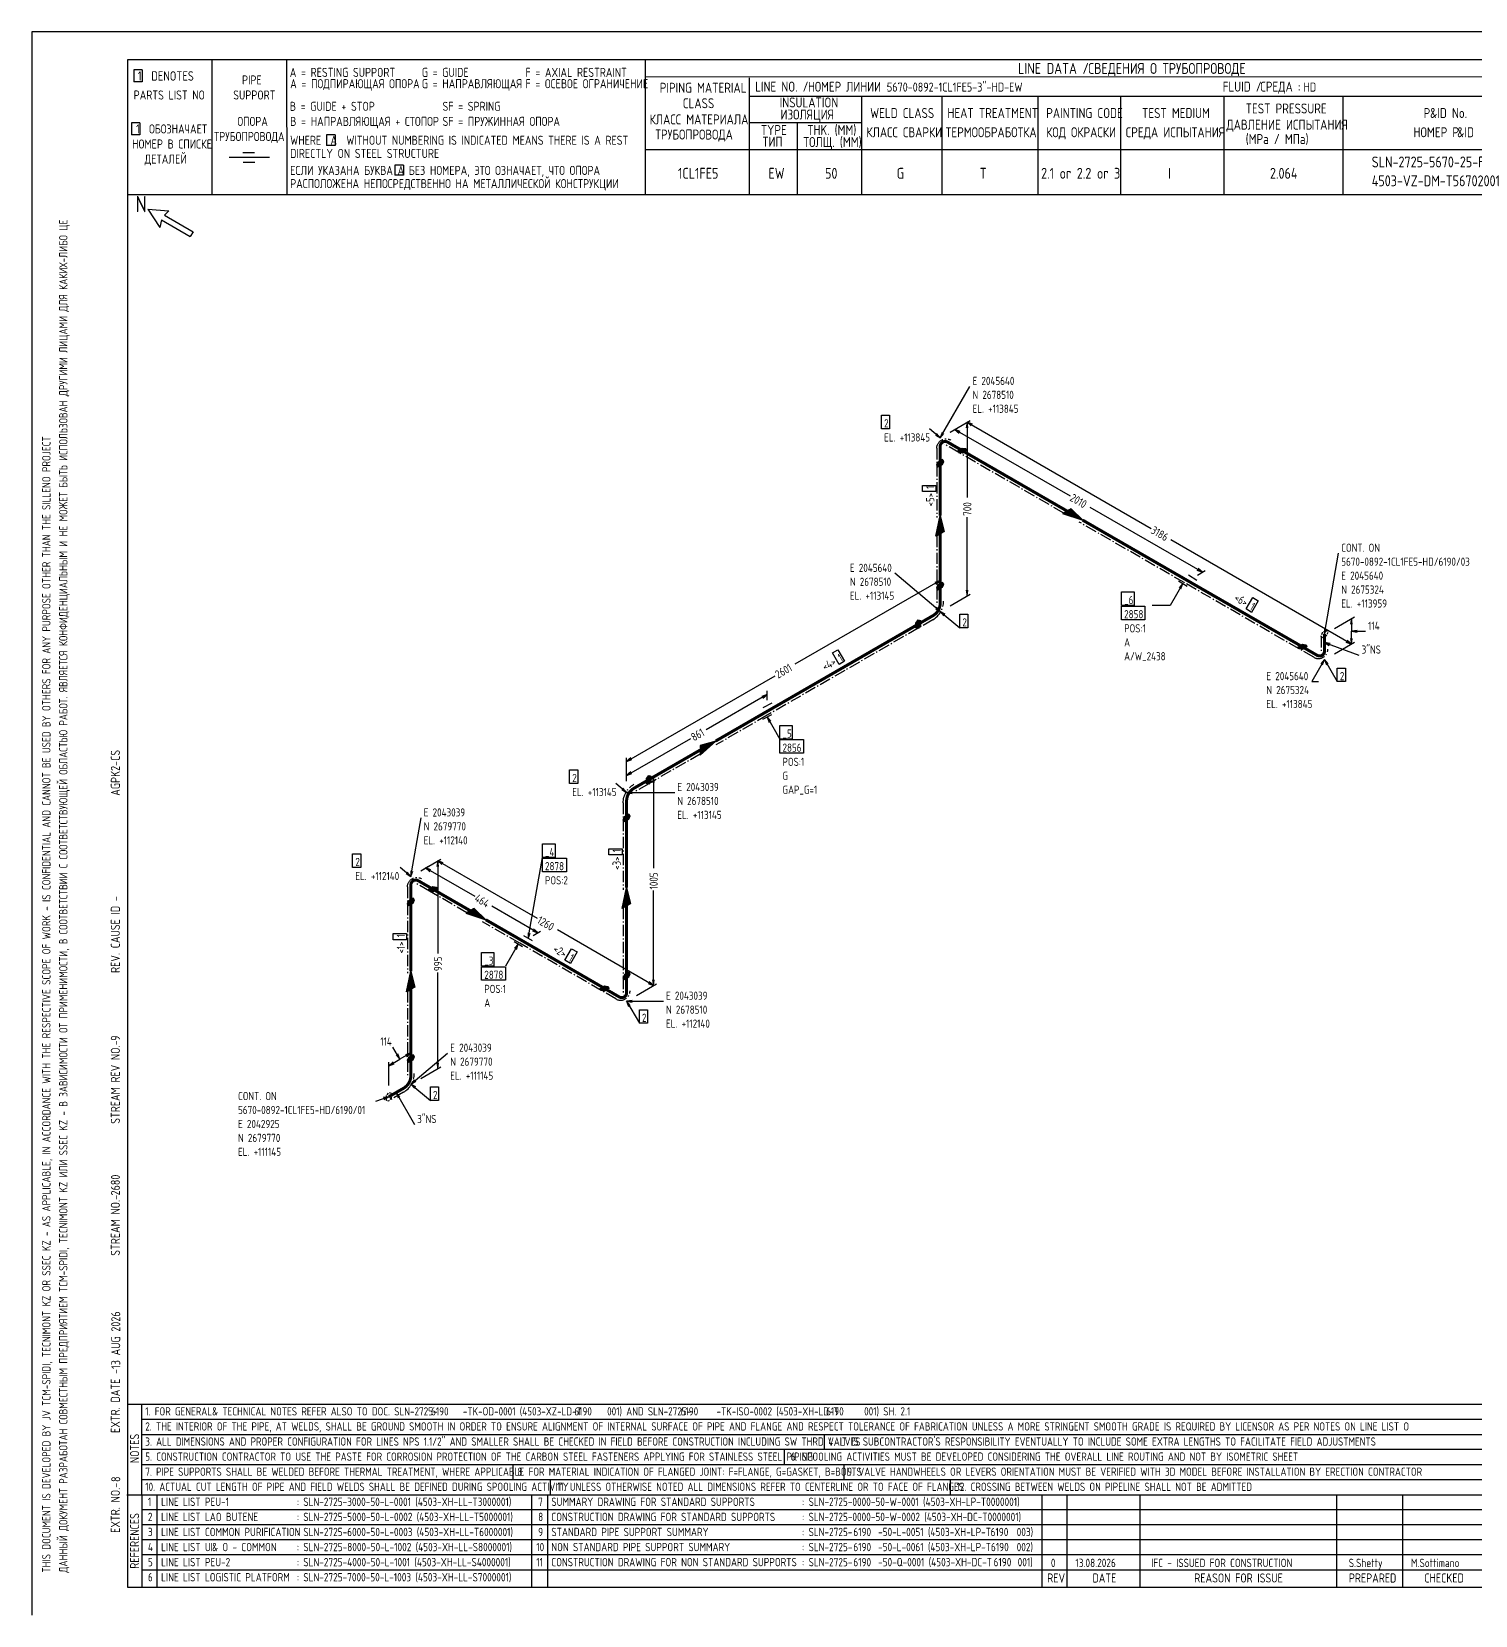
# Model space of a CAD drawing. Extents: x -1005 to 594, y -998 to 420.
# Drawn here: x 0 to 382.9, y 0 to 420 of the extents above; entities that cross this region are included whole.
import ezdxf

# ---------------------------------------------------------------- set-up
doc = ezdxf.new("R2010")
doc.units = 0
doc.linetypes.add('GT100', pattern=[0.8, 0.533333, -0.266667])
doc.linetypes.add('GT111', pattern=[4.5, 3, -0.6, 0.3, -0.6])
doc.styles.add('TTFN17', font='GOST type A')

msp = doc.modelspace()

# ---------------------------------------------------------------- linework, layer by layer
at = {"layer": 'GT_1', "flags": 128}
for points in [[(0, 420), (0, 0)], [(594, 420), (0, 420)], [(589.1, 412.5), (25.4, 412.5)], [(25.4, 412.5), (25.4, 7.5)], [(47.8, 412.5), (47.8, 376.7)], [(67.6, 412.5), (67.7, 376.7)], [(162.7, 412.5), (162.7, 376.7)], [(29.3, 409.9), (27.1, 409.9)], [(27.1, 409.9), (27.1, 406.7)], [(29.3, 409.9), (29.3, 406.7)], [(589.1, 408), (162.7, 407.9)], [(190.3, 407.8), (190.3, 376.7)], [(29.3, 406.7), (27.1, 406.7)], [(190.3, 402.9), (402.7, 402.9)], [(220.1, 402.9), (220.1, 376.7)], [(241.4, 402.9), (241.4, 376.8)], [(266.9, 402.9), (266.9, 376.7)], [(288.8, 402.9), (288.8, 376.7)], [(316.2, 402.9), (316.2, 376.7)], [(347.8, 402.9), (347.8, 376.8)], [(28.7, 395.8), (26.5, 395.8)], [(26.5, 395.8), (26.5, 392.6)], [(28.7, 395.8), (28.7, 392.6)], [(219.9, 395.8), (190.3, 395.8)], [(203, 395.8), (203, 376.7)], [(28.7, 392.6), (26.5, 392.6)], [(80.5, 392.6), (78.2, 392.6)], [(78.2, 392.6), (78.2, 389.8)], [(80.5, 392.6), (80.5, 389.8)], [(63.1, 386.6), (52.4, 386.6)], [(59.1, 387.9), (56, 387.9)], [(80.5, 389.8), (78.2, 389.8)], [(230.2, 388.7), (162.7, 388.7)], [(402.7, 388.7), (226.9, 388.7)], [(59.2, 385.3), (56.1, 385.3)], [(98.6, 384.6), (96.3, 384.6)], [(96.3, 384.6), (96.3, 381.9)], [(98.6, 384.6), (98.6, 381.9)], [(98.6, 381.9), (96.3, 381.9)], [(402.7, 376.7), (25.4, 376.7)], [(30.8, 372.9), (34, 368.1)], [(30.8, 372.9), (36.4, 372.5)], [(34.4, 370.1), (34, 368.1)], [(34.4, 370.1), (42, 365.7)], [(36.4, 372.5), (35.2, 371.3)], [(35.2, 371.3), (42.8, 366.9)], [(42.8, 366.9), (42, 365.7)], [(240.975, 312.275), (248.85, 325.925)], [(225.375, 318.275), (227.55, 318.275), (227.55, 314.675), (225.375, 314.675), (225.375, 318.275)], [(243.6, 313.775), (248.925, 316.85)], [(243.6, 313.775), (248.925, 316.85)], [(248.325, 314.9), (248.1, 316.4), (247.875, 314.9)], [(248.1, 316.4), (248.1, 296.45)], [(249.525, 315.875), (248.1, 316.4), (249.225, 315.425)], [(248.1, 316.4), (296.925, 288.275)], [(240.975, 312.275), (238.125, 314.675)], [(239.7, 313.025), (240.975, 312.275), (240, 313.4)], [(241.5, 313.7), (240.975, 312.275), (241.95, 313.4)], [(243.6, 313.775), (245.625, 314.975)], [(246.3, 314), (244.875, 314.525), (246, 313.55)], [(244.875, 314.525), (275.475, 296.9)], [(246.825, 308.225), (245.85, 308.375), (245.7, 308.9), (246.825, 309.575), (247.8, 309.425), (247.95, 308.9), (246.825, 308.225)], [(245.729, 308.8), (247.783, 308.8)], [(245.786, 308.6), (247.45, 308.6)], [(245.843, 308.4), (247.117, 308.4)], [(245.867, 309), (247.921, 309)], [(246.2, 309.2), (247.864, 309.2)], [(246.533, 309.4), (247.807, 309.4)], [(240.375, 305.825), (240, 305), (240.375, 304.55), (241.575, 305.225), (241.95, 306.05), (241.575, 306.5), (240.375, 305.825)], [(240, 305), (241.175, 305)], [(240.091, 305.2), (241.531, 305.2)], [(240.167, 304.8), (240.819, 304.8)], [(240.182, 305.4), (241.655, 305.4)], [(240.273, 305.6), (241.745, 305.6)], [(240.364, 305.8), (241.836, 305.8)], [(240.686, 306), (241.927, 306)], [(241.042, 306.2), (241.825, 306.2)], [(236.25, 298.025), (236.25, 299.675), (239.775, 299.675), (239.775, 298.025), (236.25, 298.025)], [(240.975, 286.85), (239.775, 286.175), (240.975, 291.65), (242.025, 287.45), (239.925, 286.25), (240.975, 291.2), (241.95, 287.375), (240.075, 286.325), (240.975, 290.675), (241.8, 287.3), (240.225, 286.4), (240.975, 290.225), (241.65, 287.225), (240.375, 286.55), (240.975, 289.775), (241.5, 287.15), (240.525, 286.625), (240.975, 289.325), (241.35, 287.075), (240.675, 286.7), (240.975, 288.875), (241.2, 287), (240.825, 286.775), (240.975, 288.425), (241.05, 286.925), (240.975, 286.85), (240.975, 291.65)], [(248.1, 270.35), (248.1, 291.275)], [(274.65, 292.85), (273.45, 292.175), (278.775, 290.45), (275.7, 293.45), (273.6, 292.25), (278.4, 290.675), (275.625, 293.375), (273.75, 292.325), (277.95, 290.9), (275.475, 293.3), (273.9, 292.4), (277.575, 291.2), (275.325, 293.225), (274.05, 292.55), (277.2, 291.35), (275.175, 293.15), (274.2, 292.625), (276.75, 291.65), (275.025, 293.075), (274.35, 292.7), (276.45, 291.8), (274.875, 293), (274.5, 292.775), (276, 292.1), (274.725, 292.925), (274.65, 292.85), (278.775, 290.45)], [(310.5, 276.65), (280.725, 293.825)], [(350.025, 257.6), (302.1, 285.275)], [(342.9, 260.225), (346.65, 281.675)], [(309.075, 277.175), (310.5, 276.65), (309.375, 277.625)], [(240.975, 274.475), (202.425, 252.275)], [(240.975, 266.225), (228.9, 276.35)], [(239.85, 273.5), (240.975, 274.475), (239.55, 273.95)], [(240.375, 273.275), (240, 272.45), (240.375, 272), (241.575, 272.675), (241.95, 273.5), (241.575, 273.95), (240.375, 273.275)], [(240.25, 273), (241.723, 273)], [(240.341, 273.2), (241.814, 273.2)], [(240.597, 273.4), (241.905, 273.4)], [(240.953, 273.6), (241.867, 273.6)], [(240.975, 269.225), (240.975, 275.375)], [(305.325, 273.65), (301.95, 267.8), (297.15, 267.8)], [(304.2, 274.325), (306.45, 272.975)], [(304.8, 272.225), (305.325, 273.65), (304.35, 272.525)], [(309.075, 274.475), (306.825, 275.825)], [(309.225, 275.9), (311.25, 277.1)], [(240.042, 272.4), (241.086, 272.4)], [(240.068, 272.6), (241.442, 272.6)], [(240.159, 272.8), (241.632, 272.8)], [(240.208, 272.2), (240.731, 272.2)], [(243.6, 267.725), (248.925, 270.8)], [(247.875, 271.85), (248.1, 270.35), (248.325, 271.85)], [(289.05, 271.4), (292.425, 271.4), (292.425, 267.8), (289.05, 267.8), (289.05, 271.4)], [(323.85, 269.9), (325.35, 269.075), (323.55, 266), (322.125, 266.9), (323.85, 269.9)], [(239.7, 266.975), (240.975, 266.225), (240, 267.35)], [(242.25, 265.475), (240.975, 266.225), (241.95, 265.1)], [(240.975, 266.225), (246.15, 261.875)], [(246.15, 265.475), (248.325, 265.475), (248.325, 261.875), (246.15, 261.875), (246.15, 265.475)], [(289.05, 267.65), (295.275, 267.65), (295.275, 264.05), (289.05, 264.05), (289.05, 267.65)], [(345.525, 261.725), (350.85, 264.8)], [(235.725, 262.55), (235.125, 261.725), (234.525, 261.875), (234.525, 263.15), (235.125, 263.975), (235.725, 263.825), (235.725, 262.55)], [(234.525, 263), (235.725, 263)], [(234.525, 262.8), (235.725, 262.8)], [(234.525, 262.6), (235.725, 262.6)], [(234.525, 262.4), (235.616, 262.4)], [(234.525, 262.2), (235.47, 262.2)], [(234.525, 262), (235.325, 262)], [(234.561, 263.2), (235.725, 263.2)], [(234.707, 263.4), (235.725, 263.4)], [(234.852, 263.6), (235.725, 263.6)], [(234.998, 263.8), (235.725, 263.8)], [(342.9, 261.725), (342.9, 260.225), (343.425, 261.65)], [(350.25, 262.85), (350.025, 264.35), (349.8, 262.85)], [(350.025, 264.35), (350.025, 260.975)], [(351.525, 261.2), (350.025, 260.975), (351.525, 260.75)], [(350.025, 257.6), (350.025, 260.975)], [(350.025, 260.975), (353.775, 260.975)], [(337.05, 256.175), (336.075, 256.325), (335.925, 256.85), (337.05, 257.525), (338.025, 257.375), (338.175, 256.85), (337.05, 256.175)], [(335.939, 256.8), (338.092, 256.8)], [(335.996, 256.6), (337.758, 256.6)], [(336.054, 256.4), (337.425, 256.4)], [(336.175, 257), (338.132, 257)], [(336.508, 257.2), (338.075, 257.2)], [(336.842, 257.4), (337.863, 257.4)], [(344.4, 257.75), (342.9, 257.975), (344.175, 257.225)], [(342.9, 257.975), (352.05, 254.675)], [(345.525, 254.975), (350.85, 258.05)], [(345.525, 254.975), (350.85, 258.05)], [(348.6, 258.125), (350.025, 257.6), (348.9, 258.575)], [(349.8, 259.1), (350.025, 257.6), (350.25, 259.1)], [(212.4, 255.275), (213.825, 256.1), (215.625, 253.025), (214.2, 252.2), (212.4, 255.275)], [(342.9, 253.475), (339.525, 247.625), (341.325, 247.625)], [(342.375, 252.05), (342.9, 253.475), (341.925, 252.35)], [(343.875, 252.35), (342.9, 253.475), (343.425, 252.05)], [(342.9, 253.475), (346.275, 247.625)], [(157.8, 226.475), (197.175, 249.2)], [(346.275, 251.225), (348.45, 251.225), (348.45, 247.625), (346.275, 247.625), (346.275, 251.225)], [(195.075, 244.25), (178.875, 234.875)], [(193.95, 243.275), (195.075, 244.25), (193.65, 243.725)], [(195.075, 242.75), (195.075, 245.15)], [(196.275, 241.925), (193.95, 240.65)], [(193.95, 237.65), (196.275, 238.925)], [(196.05, 237.125), (195.075, 238.25), (195.6, 236.825)], [(195.075, 238.25), (198.45, 232.4)], [(198.45, 236), (201.675, 236), (201.675, 232.4), (198.45, 232.4), (198.45, 236)], [(157.8, 222.725), (174.825, 232.55)], [(177.3, 229.475), (177.3, 228.125), (181.425, 231.875), (177.3, 230.675), (177.3, 228.275), (181.05, 231.65), (177.3, 230.6), (177.3, 228.5), (180.6, 231.425), (177.3, 230.375), (177.3, 228.65), (180.225, 231.125), (177.3, 230.225), (177.3, 228.8), (179.85, 230.975), (177.3, 230.075), (177.3, 228.95), (179.4, 230.675), (177.3, 229.925), (177.3, 229.175), (179.1, 230.525), (177.3, 229.7), (177.3, 229.325), (178.65, 230.225), (177.3, 229.55), (177.3, 229.475), (181.425, 231.875)], [(198.45, 232.25), (204.675, 232.25), (204.675, 228.65), (198.45, 228.65), (198.45, 232.25)], [(158.925, 227.45), (157.8, 226.475), (159.225, 227)], [(157.8, 221.225), (157.8, 227.375)], [(142.65, 224.225), (144.825, 224.225), (144.825, 220.625), (142.65, 220.625), (142.65, 224.225)], [(158.925, 223.7), (157.8, 222.725), (159.225, 223.25)], [(157.8, 221.225), (157.8, 223.625)], [(160.425, 219.725), (165.75, 222.8)], [(164.25, 221.3), (163.65, 220.475), (163.05, 220.625), (163.05, 221.9), (163.65, 222.725), (164.25, 222.575), (164.25, 221.3)], [(157.8, 218.225), (154.95, 220.625)], [(156.525, 218.975), (157.8, 218.225), (156.825, 219.35)], [(159.3, 218.45), (157.8, 218.225), (159.3, 218)], [(163.05, 221.8), (164.25, 221.8)], [(163.05, 221.6), (164.25, 221.6)], [(163.05, 221.4), (164.25, 221.4)], [(163.05, 221.2), (164.177, 221.2)], [(163.05, 221), (164.032, 221)], [(163.05, 220.8), (163.886, 220.8)], [(163.123, 222), (164.25, 222)], [(163.15, 220.6), (163.741, 220.6)], [(163.268, 222.2), (164.25, 222.2)], [(163.414, 222.4), (164.25, 222.4)], [(163.559, 222.6), (164.15, 222.6)], [(165.15, 220.85), (164.925, 222.35), (164.7, 220.85)], [(164.925, 222.35), (164.925, 198.125)], [(157.8, 218.225), (170.55, 218.225)], [(100.575, 195.95), (103.275, 211.475)], [(157.2, 211.775), (156.825, 210.95), (157.2, 210.5), (158.4, 211.175), (158.775, 212), (158.4, 212.45), (157.2, 211.775)], [(156.848, 211), (158.089, 211)], [(156.939, 211.2), (158.411, 211.2)], [(156.95, 210.8), (157.733, 210.8)], [(157.03, 211.4), (158.502, 211.4)], [(157.12, 211.6), (158.593, 211.6)], [(157.244, 211.8), (158.684, 211.8)], [(157.6, 212), (158.775, 212)], [(157.956, 212.2), (158.608, 212.2)], [(85.125, 201.95), (87.3, 201.95), (87.3, 198.35), (85.125, 198.35), (85.125, 201.95)], [(135.45, 204.575), (138.825, 204.575), (138.825, 200.975), (135.45, 200.975), (135.45, 204.575)], [(153.075, 201.65), (153.075, 203.3), (156.6, 203.3), (156.6, 201.65), (153.075, 201.65)], [(100.575, 195.95), (97.725, 198.35)], [(100.575, 197.45), (100.575, 195.95), (101.1, 197.375)], [(103.2, 197.45), (108.525, 200.525)], [(103.2, 197.45), (108.525, 200.525)], [(103.2, 197.45), (105.225, 198.65)], [(105.9, 197.675), (104.475, 198.2), (105.6, 197.225)], [(104.475, 198.2), (117.525, 190.7)], [(107.925, 198.575), (107.7, 200.075), (107.475, 198.575)], [(107.7, 200.075), (107.7, 175.55)], [(109.125, 199.55), (107.7, 200.075), (108.825, 199.1)], [(107.7, 200.075), (134.1, 184.85)], [(131.7, 179.525), (135.45, 200.975)], [(135.45, 200.825), (141.825, 200.825), (141.825, 197.225), (135.45, 197.225), (135.45, 200.825)], [(99.3, 196.7), (100.575, 195.95), (99.6, 197.075)], [(106.425, 191.9), (105.45, 192.05), (105.3, 192.575), (106.425, 193.25), (107.4, 193.1), (107.55, 192.575), (106.425, 191.9)], [(99.975, 189.5), (99.6, 188.675), (99.975, 188.225), (101.175, 188.9), (101.55, 189.725), (101.175, 190.175), (99.975, 189.5)], [(99.748, 189), (101.22, 189)], [(99.839, 189.2), (101.311, 189.2)], [(99.93, 189.4), (101.402, 189.4)], [(100.153, 189.6), (101.493, 189.6)], [(100.508, 189.8), (101.488, 189.8)], [(105.342, 192.6), (107.543, 192.6)], [(105.35, 192.4), (107.258, 192.4)], [(105.407, 192.2), (106.925, 192.2)], [(105.675, 192.8), (107.486, 192.8)], [(105.775, 192), (106.592, 192)], [(106.008, 193), (107.429, 193)], [(157.8, 188.15), (156.6, 187.475), (157.8, 192.95), (158.85, 188.75), (156.75, 187.55), (157.8, 192.5), (158.775, 188.675), (156.9, 187.625), (157.8, 191.975), (158.625, 188.6), (157.05, 187.7), (157.8, 191.525), (158.475, 188.525), (157.2, 187.85), (157.8, 191.075), (158.325, 188.45), (157.35, 187.925), (157.8, 190.625), (158.175, 188.375), (157.5, 188), (157.8, 190.175), (158.025, 188.3), (157.65, 188.075), (157.8, 189.725), (157.875, 188.225), (157.8, 188.15), (157.8, 192.95)], [(164.925, 167), (164.925, 192.2)], [(99.657, 188.8), (100.997, 188.8)], [(99.662, 188.6), (100.642, 188.6)], [(116.325, 186.875), (115.125, 186.2), (120.45, 184.475), (117.375, 187.475), (115.275, 186.275), (120.075, 184.7), (117.3, 187.4), (115.425, 186.35), (119.625, 184.925), (117.15, 187.325), (115.575, 186.425), (119.25, 185.225), (117, 187.25), (115.725, 186.575), (118.875, 185.375), (116.85, 187.175), (115.875, 186.65), (118.425, 185.675), (116.7, 187.1), (116.025, 186.725), (118.125, 185.825), (116.55, 187.025), (116.175, 186.8), (117.675, 186.125), (116.4, 186.95), (116.325, 186.875), (120.45, 184.475)], [(134.25, 181.025), (122.025, 188.075)], [(95.85, 179.15), (95.85, 180.8), (99.375, 180.8), (99.375, 179.15), (95.85, 179.15)], [(131.7, 181.025), (131.7, 179.525), (132.225, 180.95)], [(132.825, 181.55), (134.25, 181.025), (133.125, 182)], [(132.975, 180.275), (135, 181.475)], [(164.925, 167), (139.425, 181.775)], [(129.075, 178.025), (125.7, 172.175)], [(127.95, 178.7), (130.2, 177.35)], [(127.95, 178.7), (130.2, 177.35)], [(128.55, 176.6), (129.075, 178.025), (128.1, 176.9)], [(132.825, 178.85), (130.575, 180.2)], [(132.825, 178.85), (130.575, 180.2)], [(143.175, 176.75), (144.675, 175.925), (142.875, 172.85), (141.45, 173.75), (143.175, 176.75)], [(119.325, 175.775), (122.55, 175.775), (122.55, 172.175), (119.325, 172.175), (119.325, 175.775)], [(100.575, 166.025), (99.375, 165.35), (100.575, 170.825), (101.625, 166.625), (99.525, 165.425), (100.575, 170.375), (101.55, 166.55), (99.675, 165.5), (100.575, 169.85), (101.4, 166.475), (99.825, 165.575), (100.575, 169.4), (101.25, 166.4), (99.975, 165.725), (100.575, 168.95), (101.1, 166.325), (100.125, 165.8), (100.575, 168.5), (100.95, 166.25), (100.275, 165.875), (100.575, 168.05), (100.8, 166.175), (100.425, 165.95), (100.575, 167.6), (100.65, 166.1), (100.575, 166.025), (100.575, 170.825)], [(107.7, 145.025), (107.7, 170.525)], [(119.325, 172.025), (125.7, 172.025), (125.7, 168.425), (119.325, 168.425), (119.325, 172.025)], [(157.2, 169.925), (156.825, 169.1), (157.2, 168.65), (158.4, 169.325), (158.775, 170.15), (158.4, 170.6), (157.2, 169.925)], [(156.87, 169.2), (158.178, 169.2)], [(156.908, 169), (157.822, 169)], [(156.961, 169.4), (158.434, 169.4)], [(157.052, 169.6), (158.525, 169.6)], [(157.143, 169.8), (158.616, 169.8)], [(157.333, 170), (158.707, 170)], [(157.689, 170.2), (158.733, 170.2)], [(158.044, 170.4), (158.567, 170.4)], [(164.7, 168.5), (164.925, 167), (165.15, 168.5)], [(151.95, 165.575), (150.975, 165.725), (150.825, 166.25), (151.95, 166.925), (152.925, 166.775), (153.075, 166.25), (151.95, 165.575)], [(150.839, 166.2), (152.992, 166.2)], [(150.896, 166), (152.658, 166)], [(150.954, 165.8), (152.325, 165.8)], [(151.075, 166.4), (153.032, 166.4)], [(151.408, 166.6), (152.975, 166.6)], [(151.742, 166.8), (152.763, 166.8)], [(160.425, 164.375), (165.75, 167.45)], [(160.425, 164.375), (165.75, 167.45)], [(163.5, 167.525), (164.925, 167), (163.8, 167.975)], [(159.3, 163.1), (157.8, 162.875), (159.3, 162.65)], [(158.775, 161.75), (157.8, 162.875), (158.325, 161.45)], [(157.8, 162.875), (161.175, 157.025)], [(157.8, 162.875), (167.55, 162.875)], [(161.175, 160.625), (163.35, 160.625), (163.35, 157.025), (161.175, 157.025), (161.175, 160.625)], [(94.725, 145.775), (97.65, 147.5)], [(97.65, 147.5), (95.775, 150.725)], [(96.675, 148.625), (97.65, 147.5), (97.125, 148.925)], [(100.575, 149.15), (97.65, 147.5)], [(99.45, 148.175), (100.575, 149.15), (99.15, 148.625)], [(99.975, 147.95), (99.6, 147.125), (99.975, 146.675), (101.175, 147.35), (101.55, 148.175), (101.175, 148.625), (99.975, 147.95)], [(99.634, 147.2), (100.908, 147.2)], [(99.704, 147), (100.553, 147)], [(99.725, 147.4), (101.198, 147.4)], [(99.816, 147.6), (101.289, 147.6)], [(99.907, 147.8), (101.38, 147.8)], [(100.064, 148), (101.47, 148)], [(100.419, 148.2), (101.529, 148.2)], [(100.575, 143.9), (100.575, 150.05)], [(100.575, 140.9), (110.325, 149.075)], [(100.775, 148.4), (101.362, 148.4)], [(95.85, 146.75), (94.725, 145.775), (96.15, 146.3)], [(94.725, 140.525), (94.725, 146.675)], [(103.2, 142.4), (108.525, 145.475)], [(107.475, 146.525), (107.7, 145.025), (107.925, 146.525)], [(97.65, 137.525), (96.675, 138.65), (97.2, 137.225)], [(96.675, 138.65), (101.55, 130.175)], [(101.55, 142.025), (100.575, 140.9), (101.85, 141.65)], [(101.85, 140.15), (100.575, 140.9), (101.55, 139.775)], [(100.575, 140.9), (105.75, 136.55)], [(105.75, 140.15), (107.925, 140.15), (107.925, 136.55), (105.75, 136.55), (105.75, 140.15)], [(94.725, 137.525), (91.2, 136.25)], [(93.45, 136.775), (94.725, 137.525), (93.225, 137.3)], [(25.3, 56), (402.7, 56)], [(29.1, 56), (29.2, 7.5)], [(29.1, 52), (402.7, 52)], [(29.1, 48), (402.7, 48)], [(210.2, 48), (210.2, 44)], [(402.7, 44), (29.1, 44)], [(199.6, 44), (199.6, 40)], [(29.2, 40), (402.7, 40)], [(127.6, 40), (127.6, 36)], [(215.4, 40), (215.4, 36)], [(29.1, 36), (402.7, 36)], [(137.5, 36), (137.5, 32)], [(243.6, 36), (243.6, 32)], [(25.2, 32), (402.7, 32)], [(33.2, 32), (33.2, 7.6)], [(132.6, 32), (132.6, 7.6)], [(136.8, 32), (136.8, 7.6)], [(267.9, 32), (267.9, 7.5)], [(274.6, 32), (274.6, 7.5)], [(293.9, 32), (293.9, 7.5)], [(346.1, 32), (346.1, 7.5)], [(363.6, 32), (363.6, 7.5)], [(402.7, 28), (29.5, 28)], [(402.7, 24), (29.1, 24)], [(402.7, 20), (29.1, 20)], [(402.7, 16), (29.1, 16)], [(402.7, 12), (29.2, 12)], [(25.4, 7.5), (589.1, 7.5)], [(0, 0), (0, 0)]]:
    msp.add_lwpolyline(points, dxfattribs=at)
at = {"layer": 'GT_1', "linetype": 'GT111', "flags": 128}
for points in [[(240.066, 309.5, -0.577454), (243.834, 311.675)], [(239.025, 264.05, 0.26784), (241.884, 269)], [(340.041, 254.075, 0.57723), (343.809, 256.25)], [(156.891, 215.45, -0.268061), (159.75, 220.4)], [(99.666, 193.175, -0.577454), (103.434, 195.35)], [(154.941, 163.475, 0.57723), (158.709, 165.65)], [(98.625, 138.725, 0.26784), (101.484, 143.675)]]:
    msp.add_lwpolyline(points, format="xyb", dxfattribs=at)
at = {"layer": 'GT_1', "const_width": 0.8, "flags": 128}
for points in [[(240.975, 310.025, -0.577557), (242.925, 311.15)], [(239.025, 265.1, 0.267786), (240.975, 268.475)], [(340.95, 254.6, 0.577127), (342.9, 255.725)], [(157.8, 215.975, -0.268116), (159.75, 219.35)], [(100.575, 193.7, -0.577557), (102.525, 194.825)], [(155.85, 164, 0.577127), (157.8, 165.125)], [(98.625, 139.775, 0.267786), (100.575, 143.15)]]:
    msp.add_lwpolyline(points, format="xyb", dxfattribs=at)
for points in [[(242.925, 311.15), (246.825, 308.9)], [(240.975, 305.525), (240.975, 310.025)], [(246.825, 308.9), (274.65, 292.85)], [(240.975, 291.65), (240.975, 305.525)], [(278.775, 290.45), (306.6, 274.4)], [(240.975, 272.975), (240.975, 286.85)], [(240.975, 268.475), (240.975, 272.975)], [(306.6, 274.4), (337.05, 256.85)], [(235.125, 262.85), (239.025, 265.1)], [(195.075, 239.75), (235.125, 262.85)], [(342.9, 255.725), (342.9, 260.225)], [(337.05, 256.85), (340.95, 254.6)], [(181.425, 231.875), (195.075, 239.75)], [(163.65, 221.6), (177.3, 229.475)], [(159.75, 219.35), (163.65, 221.6)], [(157.8, 211.475), (157.8, 215.975)], [(157.8, 192.95), (157.8, 211.475)], [(100.575, 189.2), (100.575, 193.7)], [(102.525, 194.825), (106.425, 192.575)], [(100.575, 170.825), (100.575, 189.2)], [(106.425, 192.575), (116.325, 186.875)], [(120.45, 184.475), (130.35, 178.775)], [(157.8, 169.625), (157.8, 188.15)], [(130.35, 178.775), (151.95, 166.25)], [(157.8, 165.125), (157.8, 169.625)], [(100.575, 147.65), (100.575, 166.025)], [(151.95, 166.25), (155.85, 164)], [(100.575, 143.15), (100.575, 147.65)], [(94.725, 137.525), (98.625, 139.775)]]:
    msp.add_lwpolyline(points, dxfattribs=at)
at = {"layer": 'GT_1', "linetype": 'GT111', "flags": 128}
for points in [[(240.075, 309.5), (240.075, 305)], [(245.925, 308.375), (242.025, 310.625)], [(273.75, 292.325), (245.925, 308.375)], [(240.075, 305), (240.075, 291.125)], [(305.7, 273.875), (277.875, 289.925)], [(240.075, 286.325), (240.075, 272.45)], [(336.15, 256.325), (305.7, 273.875)], [(240.075, 272.45), (240.075, 267.95)], [(235.125, 261.8), (195.075, 238.7)], [(239.025, 264.05), (235.125, 261.8)], [(340.05, 254.075), (336.15, 256.325)], [(342, 259.7), (342, 255.2)], [(195.075, 238.7), (181.425, 230.825)], [(177.3, 228.425), (163.65, 220.55)], [(163.65, 220.55), (159.75, 218.3)], [(156.9, 215.45), (156.9, 210.95)], [(156.9, 210.95), (156.9, 192.425)], [(105.525, 192.05), (101.625, 194.3)], [(99.675, 193.175), (99.675, 188.675)], [(115.425, 186.35), (105.525, 192.05)], [(99.675, 188.675), (99.675, 170.3)], [(156.9, 187.625), (156.9, 169.1)], [(129.45, 178.25), (119.55, 183.95)], [(151.05, 165.725), (129.45, 178.25)], [(156.9, 169.1), (156.9, 164.6)], [(99.675, 165.5), (99.675, 147.125)], [(154.95, 163.475), (151.05, 165.725)], [(99.675, 147.125), (99.675, 142.625)], [(98.625, 138.725), (94.725, 136.475)]]:
    msp.add_lwpolyline(points, dxfattribs=at)
at = {"layer": 'GT_1', "linetype": 'GT100', "flags": 128}
for points in [[(342.3, 260.525), (341.925, 259.7), (342.3, 259.25), (343.5, 259.925), (343.875, 260.75), (343.5, 261.2), (342.3, 260.525)], [(95.325, 137.225), (94.725, 136.4), (94.125, 136.55), (94.125, 137.825), (94.725, 138.65), (95.325, 138.5), (95.325, 137.225)]]:
    msp.add_lwpolyline(points, dxfattribs=at)

# ---------------------------------------------------------------- texts
at = {"layer": 'GT_1', "style": 'TTFN17'}
for s, height, p in [('LINE DATA /', 2.8875, (261.633, 408.8)), ('СВЕДЕНИЯ О ТРУБОПРОВОДЕ', 2.8875, (280.233, 408.8)), (' 1  DENOTES', 2.5025, (26.875, 407)), (' PIPE', 2.4062, (54.561, 406)), ('A = RESTING SUPPORT', 2.40625, (68.461, 408)), ('A = ПОДПИРАЮЩАЯ ОПОРА', 2.40625, (68.561, 405)), ('G = GUIDE', 2.4062, (103.461, 408)), ('G = НАПРАВЛЯЮЩАЯ', 2.40625, (103.461, 405)), ('F = AXIAL RESTRAINT', 2.40625, (130.961, 408)), ('F = ОСЕВОЕ ОГРАНИЧЕНИЕ', 2.40625, (130.961, 405)), ('PARTS LIST NO', 2.40625, (27.061, 402)), ('SUPPORT', 2.4062, (53.461, 402)), ('PIPING MATERIAL', 2.64687, (166.597, 403.8)), ('LINE NO. /', 2.6469, (191.897, 404.1)), ('НОМЕР ЛИНИИ :', 2.59875, (205.89, 404.1)), ('5670-0892-1CL1FE5-3"-HD-EW', 2.40625, (226.861, 404.1)), ('FLUID /', 2.6469, (315.897, 404.1)), ('СРЕДА :', 2.6469, (325.897, 404.1)), ('HD', 2.4062, (337.361, 404.1)), ('B = GUIDE + STOP', 2.40625, (68.461, 399)), ('SF = SPRING', 2.40625, (108.961, 399)), ('CLASS', 2.6469, (172.697, 399.7)), ('INSULATION', 2.6469, (198.397, 399.9)), ('ИЗОЛЯЦИЯ', 2.6469, (198.597, 396.7)), ('WELD CLASS', 2.6469, (222.397, 397.1)), ('HEAT TREATMENT', 2.64687, (242.897, 397.1)), ('PAINTING CODE', 2.64687, (269.097, 397.1)), ('TEST MEDIUM', 2.64687, (294.497, 397.1)), ('TEST PRESSURE', 2.64687, (321.997, 398.3)), ('P', 2.647, (369.197, 397.1)), ('&ID No.', 2.6469, (370.908, 397.1)), (' 1  ОБОЗНАЧАЕТ', 2.40625, (26.461, 393)), ('ОПОРА', 2.4062, (54.561, 395)), ('B = НАПРАВЛЯЮЩАЯ + СТОПОР', 2.40625, (68.561, 395)), ('SF = ПРУЖИННАЯ ОПОРА', 2.40625, (108.961, 395)), ('КЛАСС МАТЕРИАЛА', 2.64687, (163.897, 395.4)), ('TYPE', 2.6469, (193.397, 392.6)), ('THK. (MM)', 2.6469, (205.697, 392.6)), ('ДАВЛЕНИЕ ИСПЫТАНИЯ', 2.64687, (316.897, 394)), ('НОМЕР В СПИСКЕ', 2.40625, (26.661, 389)), ('ТРУБОПРОВОДА', 2.40625, (48.361, 391)), ('WHERE  A  WITHOUT NUMBERING IS INDICATED MEANS THERE IS A REST', 2.40625, (68.561, 390)), ('ТРУБОПРОВОДА', 2.64687, (165.397, 391.4)), ('ТИП', 2.6469, (193.897, 389.5)), ('ТОЛЩ. (ММ)', 2.6469, (204.697, 389.4)), ('КЛАСС СВАРКИ', 2.64687, (221.397, 392)), ('ТЕРМООБРАБОТКА', 2.64687, (242.397, 392)), ('КОД ОКРАСКИ', 2.64687, (269.097, 392)), ('СРЕДА ИСПЫТАНИЯ', 2.64687, (290.197, 392)), ('(MPa / МПа)', 2.64687, (321.997, 390.2)), ('НОМЕР P', 2.6469, (366.497, 392)), ('&ID', 2.6469, (378.097, 392)), ('ДЕТАЛЕЙ', 2.4062, (29.961, 385)), ('DIRECTLY ON STEEL STRUCTURE', 2.40625, (68.561, 386.5)), ('SLN-2725-5670-25-F-2001', 2.8875, (355.433, 384)), ('ЕСЛИ УКАЗАНА БУКВА A БЕЗ НОМЕРА, ЭТО ОЗНАЧАЕТ, ЧТО ОПОРА', 2.40625, (68.561, 382)), ('1CL1FE5', 2.8875, (171.433, 381)), ('EW', 2.8875, (195.433, 381)), ('50', 2.8875, (210.433, 381)), ('G', 2.888, (229.433, 381)), ('T', 2.888, (251.433, 381)), ('2.1 or 2.2 or 3', 2.8875, (267.733, 381)), ('I', 2.888, (301.433, 381)), ('2.064', 2.8875, (328.433, 381)), ('РАСПОЛОЖЕНА НЕПОСРЕДСТВЕННО НА МЕТАЛЛИЧЕСКОЙ КОНСТРУКЦИИ', 2.40625, (68.561, 378.5)), ('4503-VZ-DM-T56702001', 2.8875, (355.433, 379)), ('N', 4.331, (27.55, 372.1)), ('E 2045640', 2.1656, (249.55, 326.3)), ('N 2678510', 2.1656, (249.55, 322.603)), ('EL. +113845', 2.16562, (249.55, 318.905)), ('2', 2.166, (226.093, 315.05)), ('EL. +113845', 2.16562, (226.093, 311.3)), ('CONT. ON', 2.1656, (347.35, 282.05)), ('E 2045640', 2.1656, (217.025, 276.725)), ('5670-0892-1CL1FE5-HD/6190/03', 2.16562, (347.35, 278.353)), ('N 2678510', 2.1656, (217.025, 273.028)), ('E 2045640', 2.1656, (347.35, 274.655)), ('N 2675324', 2.1656, (347.35, 270.958)), ('EL. +113145', 2.16562, (217.025, 269.33)), ('_6', 2.1656, (289.762, 268.175)), ('EL. +113959', 2.16562, (347.35, 267.26)), ('2858', 2.1656, (289.762, 264.425)), ('2', 2.166, (246.85, 262.25)), ('POS:1', 2.1656, (289.762, 260.675)), ('114', 2.1656, (354.475, 261.35)), ('A', 2.166, (289.762, 256.978)), ('3"NS', 2.1656, (352.75, 255.05)), ('A/W_2438', 2.1656, (289.762, 253.28)), ('E 2045640', 2.1656, (327.493, 248)), ('2', 2.166, (346.975, 248)), ('N 2675324', 2.1656, (327.493, 244.303)), ('EL. +113845', 2.16562, (327.493, 240.605)), ('_5', 2.1656, (199.15, 232.775)), ('2856', 2.1656, (199.15, 229.025)), ('POS:1', 2.1656, (199.15, 225.275)), ('2', 2.166, (143.384, 221)), ('G', 2.166, (199.15, 221.578)), ('EL. +113145', 2.16562, (143.384, 217.25)), ('E 2043039', 2.1656, (171.25, 218.6)), ('GAP_G=1', 2.1656, (199.15, 217.88)), ('N 2678510', 2.1656, (171.25, 214.903)), ('E 2043039', 2.1656, (103.975, 211.85)), ('N 2679770', 2.1656, (103.975, 208.153)), ('EL. +113145', 2.16562, (171.25, 211.205)), ('EL. +112140', 2.16562, (103.975, 204.455)), ('_4', 2.1656, (136.15, 201.35)), ('2', 2.166, (85.85, 198.725)), ('2878', 2.1656, (136.15, 197.6)), ('EL. +112140', 2.16562, (85.85, 194.975)), ('POS:2', 2.1656, (136.15, 193.85)), ('_3', 2.1656, (120.05, 172.55)), ('2878', 2.1656, (120.05, 168.8)), ('POS:1', 2.1656, (120.05, 165.05)), ('E 2043039', 2.1656, (168.25, 163.25)), ('A', 2.166, (120.05, 161.353)), ('N 2678510', 2.1656, (168.25, 159.553)), ('2', 2.166, (161.875, 157.4)), ('EL. +112140', 2.16562, (168.25, 155.855)), ('114', 2.1656, (92.457, 151.1)), ('E 2043039', 2.1656, (111.025, 149.45)), ('N 2679770', 2.1656, (111.025, 145.753)), ('EL. +111145', 2.16562, (111.025, 142.055)), ('CONT. ON', 2.1656, (54.739, 136.625)), ('2', 2.166, (106.45, 136.925)), ('5670-0892-1CL1FE5-HD/6190/01', 2.16562, (54.739, 132.928)), ('E 2042925', 2.1656, (54.739, 129.23)), ('3"NS', 2.1656, (102.25, 130.55)), ('N 2679770', 2.1656, (54.739, 125.533)), ('EL. +111145', 2.16562, (54.739, 121.835)), ('1. FOR GENERAL', 2.18487, (30.128, 53)), ('& TECHNICAL NOTES REFER ALSO TO DOC. SLN-2725-      -TK-OD-0001 (4503-XZ-LD-T      001) AND SLN-2725-      -TK-ISO-0002 (4503-XH-LD-T      001) SH. 2.1', 2.18487, (47.868, 53)), ('6190', 2.1849, (105.928, 53)), ('6190', 2.1849, (143.928, 53)), ('6190', 2.1849, (172.128, 53)), ('6190', 2.1849, (210.728, 53)), ('2. THE INTERIOR OF THE PIPE, AT WELDS, SHALL BE GROUND SMOOTH IN ORDER TO ENSURE ALIGNMENT OF INTERNAL SURFACE OF PIPE AND FLANGE AND RESPECT TOLERANCE OF FABRICATION UNLESS A MORE STRINGENT SMOOTH GRADE IS REQUIRED BY LICENSOR AS PER NOTES ON LINE LIST O', 2.18487, (30.128, 49)), ('3. ALL DIMENSIONS AND PROPER CONFIGURATION FOR LINES NPS 1.1/2" AND SMALLER SHALL BE CHECKED IN FIELD BEFORE CONSTRUCTION INCLUDING SW THRD VALVES', 2.18487, (30.128, 45)), ("4. IT IS SUBCONTRACTOR'S RESPONSIBILITY EVENTUALLY TO INCLUDE SOME EXTRA LENGTHS TO FACILITATE FIELD ADJUSTMENTS", 2.18487, (211.328, 45)), ('5. CONSTRUCTION CONTRACTOR TO USE THE PASTE FOR CORROSION PROTECTION OF THE CARBON STEEL FASTENERS APPLYING FOR STAINLESS STEEL PIPING', 2.18487, (30.128, 41)), ('6. SPOOLING ACTIVITIES MUST BE DEVELOPED CONSIDERING THE OVERALL LINE ROUTING AND NOT BY ISOMETRIC SHEET', 2.18487, (201.328, 41)), ('7. PIPE SUPPORTS SHALL BE WELDED BEFORE THERMAL TREATMENT, WHERE APPLICABLE', 2.18487, (30.128, 37)), ('8. FOR MATERIAL INDICATION OF FLANGED JOINT: F=FLANGE, G=GASKET, B=BOLTS', 2.18487, (128.828, 37)), ('9. VALVE HANDWHEELS OR LEVERS ORIENTATION MUST BE VERIFIED WITH 3D MODEL BEFORE INSTALLATION BY ERECTION CONTRACTOR', 2.18487, (216.328, 37)), ('10. ACTUAL CUT LENGTH OF PIPE AND FIELD WELDS SHALL BE DEFINED DURING SPOOLING ACTIVITY', 2.18487, (30.128, 33)), ('11. UNLESS OTHERWISE NOTED ALL DIMENSIONS REFER TO CENTERLINE OR TO FACE OF FLANGES', 2.18487, (139.328, 33)), ('12. CROSSING BETWEEN WELDS ON PIPELINE SHALL NOT BE ADMITTED', 2.18487, (245.328, 33)), ('1', 2.214, (30.832, 29)), ('LINE LIST PEU-1', 2.21375, (34.332, 29)), (': SLN-2725-3000-50-L-0001 (4503-XH-LL-T3000001)', 2.21375, (70.332, 29)), ('7', 2.214, (134.332, 29)), ('SUMMARY DRAWING FOR STANDARD SUPPORTS', 2.21375, (137.832, 29)), (': SLN-2725-0000-50-W-0001 (4503-XH-LP-T0000001)', 2.21375, (204.332, 29)), ('2', 2.214, (30.832, 25)), ('LINE LIST LAO BUTENE', 2.21375, (34.332, 25)), (': SLN-2725-5000-50-L-0002 (4503-XH-LL-T5000001)', 2.21375, (70.332, 25)), ('8', 2.214, (134.332, 25)), ('CONSTRUCTION DRAWING FOR STANDARD SUPPORTS', 2.21375, (137.832, 25)), (': SLN-2725-0000-50-W-0002 (4503-XH-DC-T0000001)', 2.21375, (204.332, 25)), ('3', 2.214, (30.832, 21)), ('LINE LIST COMMON PURIFICATION', 2.21375, (34.332, 21)), (': SLN-2725-6000-50-L-0003 (4503-XH-LL-T6000001)', 2.21375, (70.332, 21)), ('9', 2.214, (134.332, 21)), ('STANDARD PIPE SUPPORT SUMMARY', 2.21375, (137.832, 21)), (': SLN-2725-      -50-L-0051 (4503-XH-LP-T      003)', 2.21375, (204.332, 21)), ('6190', 2.2138, (217.932, 21)), ('6190', 2.2138, (254.332, 21)), ('4', 2.214, (30.832, 17)), ('LINE LIST UI', 2.21375, (34.332, 17)), ('& O - COMMON', 2.21375, (47.849, 17)), (': SLN-2725-8000-50-L-1002 (4503-XH-LL-S8000001)', 2.21375, (70.332, 17)), ('10', 2.2138, (133.832, 17)), ('NON STANDARD PIPE SUPPORT SUMMARY', 2.21375, (137.832, 17)), (': SLN-2725-      -50-L-0061 (4503-XH-LP-T      002)', 2.21375, (204.332, 17)), ('6190', 2.2138, (217.932, 17)), ('6190', 2.2138, (254.432, 17)), ('5', 2.214, (30.832, 13)), ('LINE LIST PEU-2', 2.21375, (34.332, 13)), (': SLN-2725-4000-50-L-1001 (4503-XH-LL-S4000001)', 2.21375, (70.332, 13)), ('11', 2.2138, (133.832, 13)), ('CONSTRUCTION DRAWING FOR NON STANDARD SUPPORTS', 2.21375, (137.832, 13)), (': SLN-2725-      -50-Q-0001 (4503-XH-DC-T      001)', 2.21375, (204.332, 13)), ('6190', 2.2138, (217.932, 13)), ('6190', 2.2138, (255.132, 13)), ('0', 2.214, (270.332, 12.8)), ('13.08.2026', 2.2138, (276.832, 12.8)), ('IFC - ISSUED FOR CONSTRUCTION', 2.21375, (296.932, 12.8)), ('S.Shetty', 2.2138, (349.332, 12.8)), ('M.Sottimano', 2.21375, (365.832, 12.8)), ('6', 2.214, (30.832, 9)), ('LINE LIST LOGISTIC PLATFORM', 2.21375, (34.332, 9)), (': SLN-2725-7000-50-L-1003 (4503-XH-LL-S7000001)', 2.21375, (70.332, 9)), ('REV', 2.4062, (269.361, 8.7)), ('DATE', 2.4062, (281.361, 8.7)), ('REASON FOR ISSUE', 2.40625, (308.361, 8.7)), ('PREPARED', 2.4062, (349.361, 8.7)), ('CHECKED', 2.4062, (369.361, 8.7))]:
    msp.add_text(s, height=height, dxfattribs=at).set_placement(p)
for s, height, rotation, p in [('ДАННЫЙ ДОКУМЕНТ РАЗРАБОТАН СОВМЕСТНЫМ ПРЕДПРИЯТИЕМ TCM-SPIDI, TECNIMONT KZ ИЛИ SSEC KZ - В ЗАВИСИМОСТИ ОТ ПРИМЕНИМОСТИ, В СООТВЕТСТВИИ С СООТВЕТСТВУЮЩЕЙ ОБЛАСТЬЮ РАБОТ. ЯВЛЯЕТСЯ КОНФИДЕНЦИАЛЬНЫМ И НЕ МОЖЕТ БЫТЬ ИСПОЛЬЗОВАН ДРУГИМИ ЛИЦАМИ ДЛЯ КАКИХ-ЛИБО ЦЕ', 2.21375, 90, (9.5, 11.332)), ('THIS DOCUMENT IS DEVELOPED BY JV TCM-SPIDI, TECNIMONT KZ OR SSEC KZ - AS APPLICABLE, IN ACCORDANCE WITH THE RESPECTIVE SCOPE OF WORK - IS CONFIDENTIAL AND CANNOT BE USED BY OTHERS FOR ANY PURPOSE OTHER THAN THE SILLENO PROJECT', 2.21375, 90, (5, 11.332)), ('1', 2.166, 90, (239.4, 298.723)), ('<5>', 2.1656, 90, (239.4, 294.053)), ('700', 2.1656, 90, (249.245, 291.6)), ('2010', 2.1656, -30, (275.18, 295.734)), ('3186', 2.1656, -30, (296.645, 287.108)), ('<6>', 2.1656, -30, (318.718, 269.237)), ('1', 2.166, -30, (322.896, 266.825)), ('2601', 2.1656, 30, (198.008, 248.38)), ('<4>', 2.1656, 30, (210.418, 250.416)), ('1', 2.166, 30, (214.596, 252.828)), ('861', 2.1656, 30, (175.664, 231.742)), ('AGPK2-CS', 2.4062, 90, (23.4, 217.361)), ('1', 2.166, 90, (156.225, 202.348)), ('<3>', 2.1656, 90, (156.225, 197.678)), ('1005', 2.1656, 90, (166.07, 192.51)), ('REV. CAUSE ID -', 2.40625, 90, (23.4, 170.361)), ('464', 2.1656, -30, (117.26, 189.526)), ('1260', 2.1656, -30, (133.828, 183.684)), ('1', 2.166, 90, (99, 179.837)), ('<1>', 2.1656, 90, (99, 175.478)), ('<2>', 2.1656, -30, (138.043, 176.087)), ('995', 2.1656, 90, (108.845, 170.852)), ('1', 2.166, -30, (142.221, 173.675)), ('STREAM REV NO.-', 2.40625, 90, (23.4, 130.361)), ('9', 2.406, 90, (23.4, 152.361)), ('2680', 2.4062, 90, (23.4, 111.361)), ('STREAM NO.-', 2.40625, 90, (23.4, 95.361)), ('13 AUG 2026', 2.40625, 90, (23.5, 65.361)), ('EXTR. DATE -', 2.40625, 90, (23.4, 48.361)), ('NOTES', 2.4062, 90, (28.5, 40.361)), ('EXTR. NO.-', 2.4062, 90, (23.4, 21.861)), ('8', 2.406, 90, (23.5, 35.361)), ('REFERENCES', 2.4062, 90, (28.5, 12.361))]:
    msp.add_text(s, height=height, rotation=rotation, dxfattribs=at).set_placement(p)

doc.saveas('drawing.dxf')
